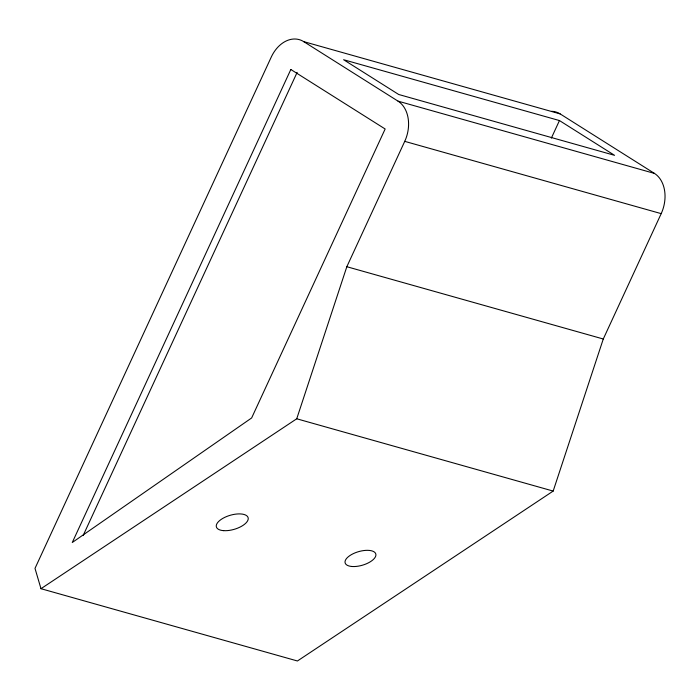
<?xml version="1.0" encoding="UTF-8"?>
<svg xmlns="http://www.w3.org/2000/svg" width="700" height="700" viewBox="0 0 700 700"><rect width="100%" height="100%" fill="white"/><g stroke="black" fill="none" stroke-linecap="round" stroke-linejoin="round"><path stroke-width="1.05" d="M40.985 588.7L296.73 418.784L346.832 266.717L404.74 141.356L661.194 213.64L603.278 339.001L553.175 491.076L297.43 660.984L40.985 588.7L35 568.383L271.241 57.12A31.01 22.741 -74.3 0 1 303.713 41.624L560.157 113.907L654.465 173.416A31.01 22.741 -74.3 0 1 661.194 213.64M83.16 535.483L297.141 72.38M551.329 138.154L559.457 120.558L614.565 155.33L398.711 94.491L343.604 59.719L559.457 120.558M303.713 41.624L398.011 101.132L654.465 173.416M346.832 266.717L603.278 339.001M296.73 418.784L553.175 491.076M398.011 101.132A31.01 22.741 -74.3 0 1 404.74 141.356M551.679 111.3A31.01 22.741 -74.3 0 1 560.157 113.907M290.832 69.484L72.275 542.5L251.641 417.961L385.149 128.992L290.832 69.484M223.65 530.653A16.537 7.306 -16.3 0 0 248.229 518.919A16.537 7.306 -16.3 0 0 224.831 517.326A16.537 7.306 -16.3 0 0 223.65 530.653M352.17 566.51A15.978 7.053 -16.3 0 0 375.909 555.179A15.978 7.053 -16.3 0 0 353.308 553.639A15.978 7.053 -16.3 0 0 352.17 566.51"/></g></svg>
